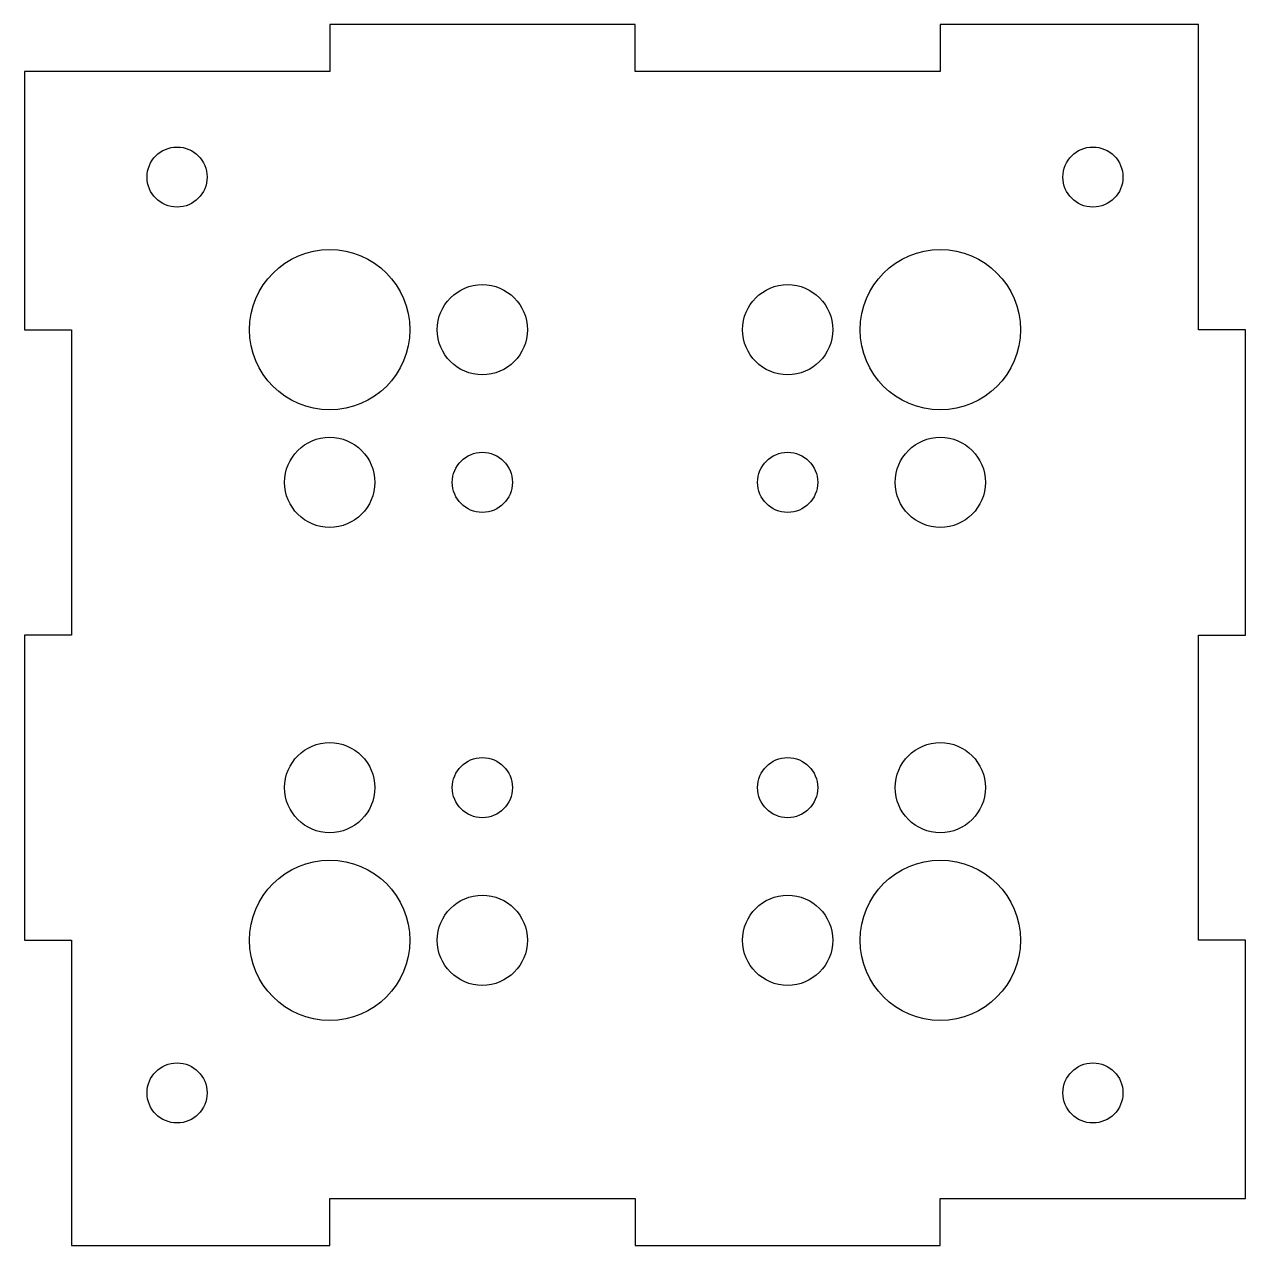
# Model space of a CAD drawing. Extents: x -30.5 to 30.5, y -30.5 to 30.5.
import ezdxf

# ---------------------------------------------------------------- set-up
doc = ezdxf.new("R2010")
doc.units = 0
doc.layers.get('0').update_dxf_attribs({"linetype": 'continuous'})

# ---------------------------------------------------------------- blocks, each defined once
blk = doc.blocks.new('SHAPE2DVIEW')
at = {"color": 0}
for p, q in [((0, 30.48), (-15.24, 30.48)), ((-15.24, 30.48), (-15.24, 28.13)), ((0, 28.13), (0, 30.48)), ((28.13, 30.48), (15.24, 30.48)), ((15.24, 30.48), (15.24, 28.13)), ((28.13, 15.24), (28.13, 30.48)), ((-15.24, 28.13), (-30.48, 28.13)), ((-30.48, 28.13), (-30.48, 15.24)), ((15.24, 28.13), (0, 28.13)), ((-30.48, 15.24), (-28.13, 15.24)), ((-28.13, 15.24), (-28.13, 0)), ((30.48, 15.24), (28.13, 15.24)), ((30.48, 0), (30.48, 15.24)), ((-28.13, 0), (-30.48, 0)), ((-30.48, 0), (-30.48, -15.24)), ((28.13, -15.24), (28.13, 0)), ((28.13, 0), (30.48, 0)), ((-30.48, -15.24), (-28.13, -15.24)), ((-28.13, -15.24), (-28.13, -30.48)), ((30.48, -15.24), (28.13, -15.24)), ((30.48, -28.13), (30.48, -15.24)), ((-15.24, -30.48), (-15.24, -28.13)), ((-15.24, -28.13), (0, -28.13)), ((0, -28.13), (0, -30.48)), ((15.24, -30.48), (15.24, -28.13)), ((15.24, -28.13), (30.48, -28.13)), ((-28.13, -30.48), (-15.24, -30.48)), ((0, -30.48), (15.24, -30.48))]:
    blk.add_line(p, q, dxfattribs=at)
for centre, radius in [((-22.86, 22.86), 1.5), ((22.86, 22.86), 1.5), ((-15.24, 15.24), 4), ((15.24, 15.24), 4), ((-7.62, 15.24), 2.25), ((7.62, 15.24), 2.25), ((-15.24, 7.62), 2.25), ((15.24, 7.62), 2.25), ((-7.62, 7.62), 1.5), ((7.62, 7.62), 1.5), ((-15.24, -7.62), 2.25), ((15.24, -7.62), 2.25), ((-7.62, -7.62), 1.5), ((7.62, -7.62), 1.5), ((-15.24, -15.24), 4), ((15.24, -15.24), 4), ((-7.62, -15.24), 2.25), ((7.62, -15.24), 2.25), ((-22.86, -22.86), 1.5), ((22.86, -22.86), 1.5)]:
    blk.add_circle(centre, radius, dxfattribs=at)

msp = doc.modelspace()

# ---------------------------------------------------------------- block references
at = {"color": 0}
msp.add_blockref('SHAPE2DVIEW', (0, 0), dxfattribs=at)

doc.saveas('drawing.dxf')
